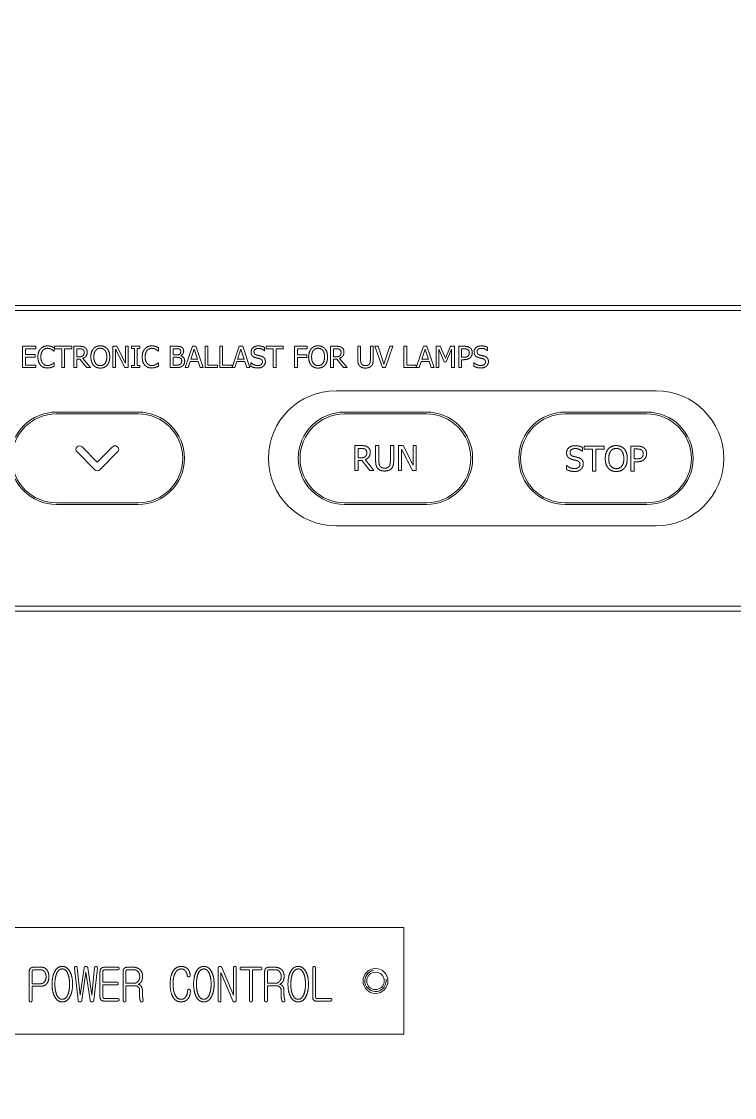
# Model space of a CAD drawing. Header units: inches. Extents: x 0 to 18221, y 0 to 6752.
# Drawn here: x 11315 to 11415.2, y 806 to 957.3 of the extents above; entities that cross this region are included whole.
import ezdxf

# ---------------------------------------------------------------- set-up
doc = ezdxf.new("R2010")
doc.units = ezdxf.units.IN
doc.header["$MEASUREMENT"] = 0
for name, color, linetype, lineweight in [('REMOTE_CONTROLBOX$0$가시적인 것(ISO)', 3, 'Continuous', 5), ('REMOTE_CONTROLBOX$0$가시적인 좁은 것(ISO)', 3, 'Continuous', 5), ('REMOTE_CONTROLBOX$0$기호(ISO)', 5, 'Continuous', 5)]:
    doc.layers.add(name, color=color, linetype=linetype, lineweight=lineweight)
doc.styles.add('REMOTE_CONTROLBOX$0$치수 텍스트_PSTEK_POSCO', font='isocp.shx')
doc.dimstyles.new('REMOTE_CONTROLBOX$0$치수_PSTEK_POSCO$7', dxfattribs={"dimscale": 2, "dimtxt": 6, "dimasz": 2.5, "dimexe": 2, "dimexo": 2.5, "dimgap": 1, "dimtad": 1, "dimrnd": 1e-08, "dimdsep": 46, "dimtxsty": 'REMOTE_CONTROLBOX$0$치수 텍스트_PSTEK_POSCO', "dimcen": 0.09, "dimdle": 10, "dimclrd": 7, "dimclre": 7, "dimclrt": 2, "dimadec": 1, "dimazin": 2, "dimtfac": 1, "dimtmove": 0, "dimatfit": 3, "dimfxl": 1, "dimtolj": 1, "dimlwd": -1, "dimlwe": -1, "dimarcsym": 0})

msp = doc.modelspace()

# ---------------------------------------------------------------- linework, layer by layer
at = {"layer": 'REMOTE_CONTROLBOX$0$가시적인 것(ISO)'}
for p, q in [((11074.2684, 917.3611), (11458.2684, 917.3611)), ((11456.9684, 916.6611), (11075.9684, 916.6611)), ((11315.1711, 911.6151), (11317.0479, 911.6151)), ((11315.1711, 908.6151), (11315.1711, 911.6151)), ((11315.5698, 911.2601), (11315.5698, 910.4384)), ((11317.0479, 911.2601), (11315.5698, 911.2601)), ((11317.0479, 911.6151), (11317.0479, 911.2601)), ((11319.5909, 911.4157), (11319.5909, 910.9344)), ((11319.6565, 911.6151), (11322.0682, 911.6151)), ((11319.6565, 911.2601), (11319.6565, 911.6151)), ((11320.663, 911.2601), (11319.6565, 911.2601)), ((11320.663, 908.6151), (11320.663, 911.2601)), ((11321.0617, 911.2601), (11321.0617, 908.6151)), ((11322.0682, 911.2601), (11321.0617, 911.2601)), ((11322.0682, 911.6151), (11322.0682, 911.2601)), ((11322.3721, 911.6151), (11323.1452, 911.6151)), ((11322.3721, 908.6151), (11322.3721, 911.6151)), ((11323.1671, 911.2699), (11322.7708, 911.2699)), ((11322.7708, 911.2699), (11322.7708, 910.1418)), ((11327.8518, 911.6151), (11328.4183, 911.6151)), ((11327.8518, 908.6151), (11327.8518, 911.6151)), ((11328.2238, 911.2018), (11328.2238, 908.6151)), ((11329.5512, 908.6151), (11328.2238, 911.2018)), ((11328.4183, 911.6151), (11329.6265, 909.2399)), ((11329.6265, 911.6151), (11329.9985, 911.6151)), ((11329.6265, 909.2399), (11329.6265, 911.6151)), ((11329.9985, 911.6151), (11329.9985, 908.6151)), ((11330.4896, 911.6151), (11331.6517, 911.6151)), ((11330.4896, 911.3088), (11330.4896, 911.6151)), ((11330.8713, 911.3088), (11330.4896, 911.3088)), ((11330.8713, 908.9214), (11330.8713, 911.3088)), ((11331.27, 911.3088), (11331.27, 908.9214)), ((11331.6517, 911.3088), (11331.27, 911.3088)), ((11331.6517, 911.6151), (11331.6517, 911.3088)), ((11334.2505, 911.4157), (11334.2505, 910.9344)), ((11335.911, 911.6151), (11336.706, 911.6151)), ((11335.911, 908.6151), (11335.911, 911.6151)), ((11336.6914, 911.2747), (11336.3097, 911.2747)), ((11336.3097, 911.2747), (11336.3097, 910.3971)), ((11338.0188, 908.6151), (11339.0301, 911.6151)), ((11339.2659, 911.2067), (11338.804, 909.7942)), ((11339.0301, 911.6151), (11339.5212, 911.6151)), ((11339.7303, 909.7942), (11339.2659, 911.2067)), ((11339.5212, 911.6151), (11340.5325, 908.6151)), ((11340.817, 911.6151), (11341.2157, 911.6151)), ((11340.817, 908.6151), (11340.817, 911.6151)), ((11341.2157, 911.6151), (11341.2157, 908.97)), ((11342.8688, 911.6151), (11343.2676, 911.6151)), ((11342.8688, 908.6151), (11342.8688, 911.6151)), ((11343.2676, 911.6151), (11343.2676, 908.97)), ((11344.6071, 908.6439), (11345.6087, 911.6151)), ((11345.8445, 911.2067), (11345.3826, 909.7942)), ((11345.6087, 911.6151), (11346.0998, 911.6151)), ((11346.3089, 909.7942), (11345.8445, 911.2067)), ((11346.0998, 911.6151), (11347.1112, 908.6151)), ((11349.1703, 910.9976), (11349.1411, 910.9976)), ((11349.1703, 911.4741), (11349.1703, 910.9976)), ((11349.3867, 911.6151), (11351.7983, 911.6151)), ((11349.3867, 911.2601), (11349.3867, 911.6151)), ((11350.3932, 911.2601), (11349.3867, 911.2601)), ((11350.3932, 908.6151), (11350.3932, 911.2601)), ((11350.7919, 911.2601), (11350.7919, 908.6151)), ((11351.7983, 911.2601), (11350.7919, 911.2601)), ((11351.7983, 911.6151), (11351.7983, 911.2601)), ((11353.3907, 911.6151), (11355.1849, 911.6151)), ((11353.3907, 908.6151), (11353.3907, 911.6151)), ((11353.7894, 911.2601), (11353.7894, 910.4141)), ((11355.1849, 911.2601), (11353.7894, 911.2601)), ((11355.1849, 911.6151), (11355.1849, 911.2601)), ((11358.462, 911.6151), (11359.2351, 911.6151)), ((11358.462, 908.6151), (11358.462, 911.6151)), ((11359.257, 911.2699), (11358.8607, 911.2699)), ((11358.8607, 911.2699), (11358.8607, 910.1418)), ((11362.274, 911.6151), (11362.6727, 911.6151)), ((11362.274, 909.7431), (11362.274, 911.6151)), ((11362.6727, 911.6151), (11362.6727, 909.7431)), ((11364.0463, 911.6151), (11364.445, 911.6151)), ((11364.0463, 909.7334), (11364.0463, 911.6151)), ((11364.445, 911.6151), (11364.445, 909.7431)), ((11364.6954, 911.6151), (11365.1233, 911.6151)), ((11365.7287, 908.6151), (11364.6954, 911.6151)), ((11365.1233, 911.6151), (11365.9547, 909.1232)), ((11365.9547, 909.1232), (11366.7862, 911.6151)), ((11367.1922, 911.6151), (11366.159, 908.6151)), ((11366.7862, 911.6151), (11367.1922, 911.6151)), ((11368.7676, 911.6151), (11369.1663, 911.6151)), ((11368.7676, 908.6151), (11368.7676, 911.6151)), ((11369.1663, 911.6151), (11369.1663, 908.97)), ((11370.5058, 908.6439), (11371.5074, 911.6151)), ((11371.7432, 911.2067), (11371.2813, 909.7942)), ((11371.5074, 911.6151), (11371.9985, 911.6151)), ((11372.2076, 909.7942), (11371.7432, 911.2067)), ((11371.9985, 911.6151), (11373.0099, 908.6151)), ((11373.2943, 911.6151), (11373.8389, 911.6151)), ((11373.2943, 908.6151), (11373.2943, 911.6151)), ((11373.6663, 911.1994), (11373.6663, 908.6151)), ((11374.4418, 909.4417), (11373.6663, 911.1994)), ((11373.8389, 911.6151), (11374.5877, 909.9449)), ((11374.5877, 909.9449), (11375.3121, 911.6151)), ((11375.4677, 911.1994), (11374.6849, 909.4417)), ((11375.3121, 911.6151), (11375.8664, 911.6151)), ((11375.4677, 908.6151), (11375.4677, 911.1994)), ((11375.8664, 911.6151), (11375.8664, 908.6151)), ((11376.4742, 911.6151), (11377.2278, 911.6151)), ((11376.4742, 908.6151), (11376.4742, 911.6151)), ((11377.2035, 911.2699), (11376.8729, 911.2699)), ((11376.8729, 911.2699), (11376.8729, 910.0738)), ((11380.5244, 910.9976), (11380.4953, 910.9976)), ((11380.5244, 911.4741), (11380.5244, 910.9976)), ((11315.5698, 910.4384), (11316.9483, 910.4384)), ((11315.5698, 910.0835), (11315.5698, 908.97)), ((11316.9483, 910.0835), (11315.5698, 910.0835)), ((11316.9483, 910.4384), (11316.9483, 910.0835)), ((11319.5909, 910.9344), (11319.5593, 910.9344)), ((11322.7708, 910.1418), (11323.1209, 910.1418)), ((11322.7708, 909.8088), (11322.7708, 908.6151)), ((11323.2278, 909.8088), (11322.7708, 909.8088)), ((11324.176, 908.6151), (11323.2278, 909.8088)), ((11323.6265, 909.9206), (11324.6938, 908.6151)), ((11334.2505, 910.9344), (11334.2189, 910.9344)), ((11336.3097, 910.3971), (11336.7619, 910.3971)), ((11336.7619, 910.064), (11336.3097, 910.064)), ((11336.3097, 910.064), (11336.3097, 908.9554)), ((11337.3842, 910.2974), (11337.3842, 910.2828)), ((11338.804, 909.7942), (11339.7303, 909.7942)), ((11345.3826, 909.7942), (11346.3089, 909.7942)), ((11353.7894, 910.4141), (11355.1265, 910.4141)), ((11353.7894, 910.0592), (11353.7894, 908.6151)), ((11355.1265, 910.0592), (11353.7894, 910.0592)), ((11355.1265, 910.4141), (11355.1265, 910.0592)), ((11358.8607, 910.1418), (11359.2108, 910.1418)), ((11358.8607, 909.8088), (11358.8607, 908.6151)), ((11359.3178, 909.8088), (11358.8607, 909.8088)), ((11360.2659, 908.6151), (11359.3178, 909.8088)), ((11359.7165, 909.9206), (11360.7838, 908.6151)), ((11371.2813, 909.7942), (11372.2076, 909.7942)), ((11376.8729, 910.0738), (11377.1452, 910.0738)), ((11376.8729, 909.7334), (11376.8729, 908.6151)), ((11377.2108, 909.7334), (11376.8729, 909.7334)), ((11317.0479, 908.6151), (11315.1711, 908.6151)), ((11315.5698, 908.97), (11317.0479, 908.97)), ((11317.0479, 908.97), (11317.0479, 908.6151)), ((11319.5617, 909.2958), (11319.5909, 909.2958)), ((11319.5909, 909.2958), (11319.5909, 908.8193)), ((11321.0617, 908.6151), (11320.663, 908.6151)), ((11322.7708, 908.6151), (11322.3721, 908.6151)), ((11324.6938, 908.6151), (11324.176, 908.6151)), ((11328.2238, 908.6151), (11327.8518, 908.6151)), ((11329.9985, 908.6151), (11329.5512, 908.6151)), ((11330.4896, 908.9214), (11330.8713, 908.9214)), ((11330.4896, 908.6151), (11330.4896, 908.9214)), ((11331.6517, 908.6151), (11330.4896, 908.6151)), ((11331.27, 908.9214), (11331.6517, 908.9214)), ((11331.6517, 908.9214), (11331.6517, 908.6151)), ((11334.2214, 909.2958), (11334.2505, 909.2958)), ((11334.2505, 909.2958), (11334.2505, 908.8193)), ((11336.7716, 908.6151), (11335.911, 908.6151)), ((11336.3097, 908.9554), (11336.633, 908.9554)), ((11338.4223, 908.6151), (11338.0188, 908.6151)), ((11338.6946, 909.4538), (11338.4223, 908.6151)), ((11339.8397, 909.4538), (11338.6946, 909.4538)), ((11340.112, 908.6151), (11339.8397, 909.4538)), ((11340.5325, 908.6151), (11340.112, 908.6151)), ((11342.5552, 908.6151), (11340.817, 908.6151)), ((11341.2157, 908.97), (11342.5552, 908.97)), ((11342.5552, 908.97), (11342.5552, 908.6151)), ((11345.0009, 908.6151), (11342.8688, 908.6151)), ((11343.2676, 908.97), (11344.6071, 908.97)), ((11344.6071, 908.97), (11344.6071, 908.6439)), ((11345.2732, 909.4538), (11345.0009, 908.6151)), ((11346.4183, 909.4538), (11345.2732, 909.4538)), ((11346.6906, 908.6151), (11346.4183, 909.4538)), ((11347.1112, 908.6151), (11346.6906, 908.6151)), ((11347.2473, 909.2958), (11347.2765, 909.2958)), ((11347.2473, 908.795), (11347.2473, 909.2958)), ((11350.7919, 908.6151), (11350.3932, 908.6151)), ((11353.7894, 908.6151), (11353.3907, 908.6151)), ((11358.8607, 908.6151), (11358.462, 908.6151)), ((11360.7838, 908.6151), (11360.2659, 908.6151)), ((11366.159, 908.6151), (11365.7287, 908.6151)), ((11370.8996, 908.6151), (11368.7676, 908.6151)), ((11369.1663, 908.97), (11370.5058, 908.97)), ((11370.5058, 908.97), (11370.5058, 908.6439)), ((11371.1719, 909.4538), (11370.8996, 908.6151)), ((11372.317, 909.4538), (11371.1719, 909.4538)), ((11372.5893, 908.6151), (11372.317, 909.4538)), ((11373.0099, 908.6151), (11372.5893, 908.6151)), ((11373.6663, 908.6151), (11373.2943, 908.6151)), ((11374.6849, 909.4417), (11374.4418, 909.4417)), ((11375.8664, 908.6151), (11375.4677, 908.6151)), ((11376.8729, 908.6151), (11376.4742, 908.6151)), ((11378.6014, 909.2958), (11378.6306, 909.2958)), ((11378.6014, 908.795), (11378.6014, 909.2958)), ((11359.2184, 905.3611), (11404.2184, 905.3611)), ((11319.9184, 902.3611), (11331.4184, 902.3611)), ((11331.4184, 902.1111), (11319.9184, 902.1111)), ((11371.9184, 902.3611), (11360.4184, 902.3611)), ((11371.9184, 902.1111), (11360.4184, 902.1111)), ((11402.9184, 902.3611), (11391.4184, 902.3611)), ((11402.9184, 902.1111), (11391.4184, 902.1111)), ((11323.5219, 897.4646), (11325.6684, 895.3182)), ((11325.6684, 895.3182), (11327.8148, 897.4646)), ((11361.8444, 897.6479), (11362.7464, 897.6479)), ((11361.8444, 894.1479), (11361.8444, 897.6479)), ((11364.7885, 897.6479), (11365.2536, 897.6479)), ((11364.7885, 895.464), (11364.7885, 897.6479)), ((11365.2536, 897.6479), (11365.2536, 895.464)), ((11366.8562, 897.6479), (11367.3213, 897.6479)), ((11366.8562, 895.4526), (11366.8562, 897.6479)), ((11367.3213, 897.6479), (11367.3213, 895.464)), ((11367.9878, 897.6479), (11368.6487, 897.6479)), ((11367.9878, 894.1479), (11367.9878, 897.6479)), ((11368.6487, 897.6479), (11370.0583, 894.8769)), ((11370.0583, 897.6479), (11370.4923, 897.6479)), ((11370.0583, 894.8769), (11370.0583, 897.6479)), ((11370.4923, 897.6479), (11370.4923, 894.1479)), ((11393.8434, 897.4097), (11393.8434, 896.8538)), ((11394.0958, 897.5742), (11396.9094, 897.5742)), ((11394.0958, 897.1601), (11394.0958, 897.5742)), ((11396.9094, 897.5742), (11396.9094, 897.1601)), ((11400.6704, 897.5742), (11401.5496, 897.5742)), ((11400.6704, 894.0742), (11400.6704, 897.5742)), ((11325.3148, 894.2575), (11322.8148, 896.7575)), ((11328.5219, 896.7575), (11326.0219, 894.2575)), ((11362.7719, 897.2452), (11362.3096, 897.2452)), ((11362.3096, 897.2452), (11362.3096, 895.9291)), ((11362.3096, 895.9291), (11362.718, 895.9291)), ((11368.4218, 897.1658), (11368.4218, 894.1479)), ((11369.9704, 894.1479), (11368.4218, 897.1658)), ((11393.8434, 896.8538), (11393.8094, 896.8538)), ((11395.2701, 897.1601), (11394.0958, 897.1601)), ((11395.2701, 894.0742), (11395.2701, 897.1601)), ((11395.7352, 897.1601), (11395.7352, 894.0742)), ((11396.9094, 897.1601), (11395.7352, 897.1601)), ((11401.5213, 897.1714), (11401.1355, 897.1714)), ((11401.1355, 897.1714), (11401.1355, 895.776)), ((11362.3096, 895.5406), (11362.3096, 894.1479)), ((11362.8428, 895.5406), (11362.3096, 895.5406)), ((11363.9489, 894.1479), (11362.8428, 895.5406)), ((11363.3079, 895.671), (11364.5531, 894.1479)), ((11391.5999, 894.8684), (11391.6339, 894.8684)), ((11391.5999, 894.2841), (11391.5999, 894.8684)), ((11401.1355, 895.776), (11401.4532, 895.776)), ((11401.1355, 895.3789), (11401.1355, 894.0742)), ((11401.5298, 895.3789), (11401.1355, 895.3789)), ((11362.3096, 894.1479), (11361.8444, 894.1479)), ((11364.5531, 894.1479), (11363.9489, 894.1479)), ((11368.4218, 894.1479), (11367.9878, 894.1479)), ((11370.4923, 894.1479), (11369.9704, 894.1479)), ((11395.7352, 894.0742), (11395.2701, 894.0742)), ((11401.1355, 894.0742), (11400.6704, 894.0742)), ((11319.9184, 889.6111), (11331.4184, 889.6111)), ((11331.4184, 889.3611), (11319.9184, 889.3611)), ((11360.4184, 889.6111), (11371.9184, 889.6111)), ((11360.4184, 889.3611), (11371.9184, 889.3611)), ((11391.4184, 889.6111), (11402.9184, 889.6111)), ((11391.4184, 889.3611), (11402.9184, 889.3611)), ((11404.2184, 886.3611), (11359.2184, 886.3611)), ((11456.9684, 875.0611), (11075.9684, 875.0611)), ((11458.2684, 874.3611), (11074.2684, 874.3611)), ((11368.7684, 829.8611), (11303.7684, 829.8611)), ((11368.7684, 814.8611), (11368.7684, 829.8611)), ((11316.0922, 819.6368), (11316.0922, 823.6523)), ((11316.4937, 823.6394), (11316.4937, 821.9684)), ((11316.7658, 824.2871), (11317.7956, 824.2871)), ((11317.679, 823.9308), (11316.8176, 823.9308)), ((11322.964, 819.6303), (11322.4523, 824.1446)), ((11322.8344, 824.2223), (11323.236, 820.3751)), ((11323.236, 820.3751), (11323.8059, 824.1834)), ((11324.065, 823.5682), (11323.4821, 819.6303)), ((11324.6414, 819.6433), (11324.065, 823.5682)), ((11324.3241, 824.1834), (11324.8875, 820.3751)), ((11324.8875, 820.3751), (11325.2826, 824.1964)), ((11325.6712, 824.1705), (11325.1595, 819.6433)), ((11326.0404, 820.1485), (11326.0404, 823.5552)), ((11326.4419, 823.6588), (11326.4419, 822.1692)), ((11328.5339, 823.9308), (11326.7204, 823.9308)), ((11326.7658, 824.2871), (11328.5339, 824.2871)), ((11329.2852, 819.6303), (11329.2852, 823.62)), ((11329.6868, 823.6588), (11329.6868, 822.0332)), ((11330.8461, 823.9308), (11329.9976, 823.9308)), ((11330.0171, 824.2871), (11330.6777, 824.2871)), ((11342.6531, 819.6368), (11342.6531, 824.1057)), ((11343.0481, 823.5358), (11343.0481, 819.6368)), ((11344.7256, 819.5461), (11343.0481, 823.5358)), ((11343.1647, 824.2612), (11344.8098, 820.3363)), ((11344.8098, 820.3363), (11344.8098, 824.2223)), ((11345.2049, 824.2223), (11345.2049, 819.6886)), ((11345.8914, 824.2871), (11348.5987, 824.2871)), ((11347.0637, 823.9308), (11345.8914, 823.9308)), ((11347.0637, 819.6109), (11347.0637, 823.9308)), ((11347.4652, 823.9308), (11347.4652, 819.6109)), ((11348.5987, 823.9308), (11347.4652, 823.9308)), ((11349.1816, 819.6303), (11349.1816, 823.62)), ((11349.5831, 823.6588), (11349.5831, 822.0332)), ((11350.7425, 823.9308), (11349.894, 823.9308)), ((11349.9134, 824.2871), (11350.5741, 824.2871)), ((11355.9432, 820.0902), (11355.9432, 824.164)), ((11356.3448, 824.164), (11356.3448, 820.0966)), ((11316.4937, 821.9684), (11317.679, 821.9684)), ((11326.4419, 822.1692), (11328.4238, 822.1692)), ((11326.4419, 821.813), (11326.4419, 820.1549)), ((11328.4238, 821.813), (11326.4419, 821.813)), ((11329.6868, 822.0332), (11330.8461, 822.0332)), ((11349.5831, 822.0332), (11350.7425, 822.0332)), ((11316.4937, 821.6122), (11316.4937, 819.6368)), ((11317.7956, 821.6122), (11316.4937, 821.6122)), ((11329.6868, 821.677), (11329.6868, 819.6303)), ((11331.0015, 821.677), (11329.6868, 821.677)), ((11331.5974, 820.8285), (11331.6038, 821.1005)), ((11349.5831, 821.677), (11349.5831, 819.6303)), ((11350.8979, 821.677), (11349.5831, 821.677)), ((11351.4937, 820.8285), (11351.5002, 821.1005)), ((11328.5339, 819.5267), (11326.6816, 819.5267)), ((11326.701, 819.8829), (11328.5339, 819.8829)), ((11358.4238, 819.5267), (11356.4095, 819.5267)), ((11356.552, 819.8829), (11358.4173, 819.8829)), ((11303.7684, 814.8611), (11368.7684, 814.8611))]:
    msp.add_line(p, q, dxfattribs=at)
for radius in [1.75, 1.2295]:
    msp.add_circle((11364.7684, 822.3611), radius, dxfattribs=at)
for centre, radius, start, end in [((11359.2184, 895.8611), 9.5, 90, 270), ((11404.2184, 895.8611), 9.5, 270, 90), ((11319.9184, 895.8611), 6.5, 90, 270), ((11319.9184, 895.8611), 6.25, 90, 270), ((11331.4184, 895.8611), 6.5, 270, 90), ((11331.4184, 895.8611), 6.25, 270, 90), ((11360.4184, 895.8611), 6.5, 90, 270), ((11360.4184, 895.8611), 6.25, 90, 270), ((11371.9184, 895.8611), 6.5, 270, 90), ((11371.9184, 895.8611), 6.25, 270, 90), ((11391.4184, 895.8611), 6.5, 90, 270), ((11391.4184, 895.8611), 6.25, 90, 270), ((11402.9184, 895.8611), 6.5, 270, 90), ((11402.9184, 895.8611), 6.25, 270, 90), ((11323.1684, 897.1111), 0.5, 45, 225), ((11328.1684, 897.1111), 0.5, 314.999999, 135), ((11325.6684, 894.6111), 0.5, 225, 315)]:
    msp.add_arc(centre, radius, start, end, dxfattribs=at)
for points in [[(11317.3154, 910.1126), (11317.3154, 910.4895), (11317.5074, 911.0486), (11317.6898, 911.2553)], [(11317.6898, 911.2553), (11317.8697, 911.4571), (11318.3607, 911.6686), (11318.6646, 911.6686)], [(11317.9985, 911.0195), (11317.8721, 910.8663), (11317.7311, 910.402), (11317.7311, 910.1126)], [(11318.6622, 911.3282), (11318.4701, 911.3282), (11318.1274, 911.1702), (11317.9985, 911.0195)], [(11319.2214, 911.1848), (11319.1071, 911.248), (11318.8372, 911.3282), (11318.6622, 911.3282)], [(11318.6646, 911.6686), (11318.8154, 911.6686), (11319.0804, 911.6248), (11319.1922, 911.5908)], [(11319.1922, 911.5908), (11319.2894, 911.5592), (11319.4912, 911.4692), (11319.5909, 911.4157)], [(11319.5593, 910.9344), (11319.5058, 910.983), (11319.3405, 911.1191), (11319.2214, 911.1848)], [(11323.1452, 911.6151), (11323.4029, 911.6151), (11323.7505, 911.5592), (11323.9086, 911.4571)], [(11323.6436, 911.1678), (11323.5585, 911.2237), (11323.3324, 911.2699), (11323.1671, 911.2699)], [(11323.8332, 910.7691), (11323.8332, 910.9003), (11323.7408, 911.1021), (11323.6436, 911.1678)], [(11323.9086, 911.4571), (11324.0666, 911.355), (11324.2489, 911.0365), (11324.2489, 910.8007)], [(11324.7619, 910.1151), (11324.7619, 910.4919), (11324.9491, 911.0656), (11325.1217, 911.2723)], [(11325.1217, 911.2723), (11325.2967, 911.4716), (11325.7854, 911.6783), (11326.0868, 911.6783)], [(11325.4231, 911.0219), (11325.304, 910.8687), (11325.1776, 910.4068), (11325.1776, 910.1151)], [(11326.0893, 911.3331), (11325.8729, 911.3331), (11325.5471, 911.1823), (11325.4231, 911.0219)], [(11326.0868, 911.6783), (11326.3932, 911.6783), (11326.8842, 911.4644), (11327.0544, 911.2723)], [(11326.753, 911.0219), (11326.6338, 911.1775), (11326.2983, 911.3331), (11326.0893, 911.3331)], [(11326.9985, 910.1151), (11326.9985, 910.4117), (11326.8697, 910.8712), (11326.753, 911.0219)], [(11327.0544, 911.2723), (11327.2246, 911.0729), (11327.4142, 910.4895), (11327.4142, 910.1151)], [(11331.975, 910.1126), (11331.975, 910.4895), (11332.1671, 911.0486), (11332.3494, 911.2553)], [(11332.3494, 911.2553), (11332.5293, 911.4571), (11333.0204, 911.6686), (11333.3243, 911.6686)], [(11332.6582, 911.0195), (11332.5317, 910.8663), (11332.3907, 910.402), (11332.3907, 910.1126)], [(11333.3218, 911.3282), (11333.1298, 911.3282), (11332.787, 911.1702), (11332.6582, 911.0195)], [(11333.881, 911.1848), (11333.7667, 911.248), (11333.4969, 911.3282), (11333.3218, 911.3282)], [(11333.3243, 911.6686), (11333.475, 911.6686), (11333.74, 911.6248), (11333.8518, 911.5908)], [(11333.8518, 911.5908), (11333.9491, 911.5592), (11334.1509, 911.4692), (11334.2505, 911.4157)], [(11334.2189, 910.9344), (11334.1654, 910.983), (11334.0001, 911.1191), (11333.881, 911.1848)], [(11337.2359, 911.1969), (11337.1387, 911.2504), (11336.9029, 911.2747), (11336.6914, 911.2747)], [(11336.706, 911.6151), (11337.0269, 911.6151), (11337.3478, 911.5738), (11337.4936, 911.4935)], [(11337.3891, 910.8833), (11337.3891, 910.9903), (11337.3162, 911.1507), (11337.2359, 911.1969)], [(11337.4936, 911.4935), (11337.6565, 911.4084), (11337.8048, 911.1289), (11337.8048, 910.9392)], [(11347.2692, 910.8104), (11347.2692, 911.175), (11347.8381, 911.6686), (11348.2781, 911.6686)], [(11348.3048, 911.3233), (11348.0277, 911.3233), (11347.6849, 911.0632), (11347.6849, 910.8517)], [(11348.2781, 911.6686), (11348.5309, 911.6686), (11348.9782, 911.5689), (11349.1703, 911.4741)], [(11349.1411, 910.9976), (11348.9977, 911.1289), (11348.5504, 911.3233), (11348.3048, 911.3233)], [(11355.3721, 910.1151), (11355.3721, 910.4919), (11355.5593, 911.0656), (11355.7319, 911.2723)], [(11355.7319, 911.2723), (11355.9069, 911.4716), (11356.3956, 911.6783), (11356.6971, 911.6783)], [(11356.0334, 911.0219), (11355.9142, 910.8687), (11355.7878, 910.4068), (11355.7878, 910.1151)], [(11356.6995, 911.3331), (11356.4831, 911.3331), (11356.1573, 911.1823), (11356.0334, 911.0219)], [(11356.6971, 911.6783), (11357.0034, 911.6783), (11357.4945, 911.4644), (11357.6646, 911.2723)], [(11357.3632, 911.0219), (11357.2441, 911.1775), (11356.9086, 911.3331), (11356.6995, 911.3331)], [(11357.6087, 910.1151), (11357.6087, 910.4117), (11357.4799, 910.8712), (11357.3632, 911.0219)], [(11357.6646, 911.2723), (11357.8348, 911.0729), (11358.0244, 910.4895), (11358.0244, 910.1151)], [(11359.2351, 911.6151), (11359.4928, 911.6151), (11359.8405, 911.5592), (11359.9985, 911.4571)], [(11359.7335, 911.1678), (11359.6484, 911.2237), (11359.4223, 911.2699), (11359.257, 911.2699)], [(11359.9231, 910.7691), (11359.9231, 910.9003), (11359.8308, 911.1021), (11359.7335, 911.1678)], [(11359.9985, 911.4571), (11360.1565, 911.355), (11360.3389, 911.0365), (11360.3389, 910.8007)], [(11377.7384, 911.1556), (11377.6436, 911.2188), (11377.3907, 911.2699), (11377.2035, 911.2699)], [(11377.2278, 911.6151), (11377.4953, 911.6151), (11377.8697, 911.5276), (11378.0131, 911.4279)], [(11377.9547, 910.6985), (11377.9547, 910.8541), (11377.8478, 911.0827), (11377.7384, 911.1556)], [(11378.0131, 911.4279), (11378.1808, 911.3136), (11378.3705, 910.9611), (11378.3705, 910.7107)], [(11378.6233, 910.8104), (11378.6233, 911.175), (11379.1922, 911.6686), (11379.6322, 911.6686)], [(11379.659, 911.3233), (11379.3818, 911.3233), (11379.039, 911.0632), (11379.039, 910.8517)], [(11379.6322, 911.6686), (11379.8851, 911.6686), (11380.3324, 911.5689), (11380.5244, 911.4741)], [(11380.4953, 910.9976), (11380.3518, 911.1289), (11379.9045, 911.3233), (11379.659, 911.3233)], [(11317.6922, 908.9554), (11317.5123, 909.1499), (11317.3154, 909.7334), (11317.3154, 910.1126)], [(11317.7311, 910.1126), (11317.7311, 909.8039), (11317.8794, 909.359), (11318.0082, 909.2058)], [(11323.1209, 910.1418), (11323.2935, 910.1418), (11323.5682, 910.2026), (11323.663, 910.2974)], [(11324.2489, 910.8007), (11324.2489, 910.4725), (11323.9134, 910.0276), (11323.6265, 909.9206)], [(11323.663, 910.2974), (11323.7505, 910.3801), (11323.8332, 910.6135), (11323.8332, 910.7691)], [(11325.1193, 908.9603), (11324.9466, 909.1597), (11324.7619, 909.7456), (11324.7619, 910.1151)], [(11325.1776, 910.1151), (11325.1776, 909.5243), (11325.6735, 908.8971), (11326.0893, 908.8971)], [(11326.0893, 908.8971), (11326.505, 908.8971), (11326.9985, 909.5243), (11326.9985, 910.1151)], [(11327.4142, 910.1151), (11327.4142, 909.7504), (11327.2295, 909.1597), (11327.0544, 908.9603)], [(11332.3518, 908.9554), (11332.1719, 909.1499), (11331.975, 909.7334), (11331.975, 910.1126)], [(11332.3907, 910.1126), (11332.3907, 909.8039), (11332.539, 909.359), (11332.6679, 909.2058)], [(11336.7619, 910.3971), (11336.9491, 910.3971), (11337.1265, 910.436), (11337.2214, 910.4968)], [(11337.287, 909.9862), (11337.1922, 910.0349), (11336.9685, 910.064), (11336.7619, 910.064)], [(11337.2214, 910.4968), (11337.3137, 910.5551), (11337.3891, 910.7423), (11337.3891, 910.8833)], [(11337.5301, 909.5195), (11337.5301, 909.6896), (11337.4329, 909.9084), (11337.287, 909.9862)], [(11337.3137, 909.0819), (11337.4256, 909.1621), (11337.5301, 909.3614), (11337.5301, 909.5195)], [(11337.8048, 910.9392), (11337.8048, 910.7277), (11337.5812, 910.3922), (11337.3842, 910.2974)], [(11337.3842, 910.2828), (11337.6517, 910.2099), (11337.9458, 909.8233), (11337.9458, 909.5365)], [(11337.9458, 909.5365), (11337.9458, 909.3128), (11337.7757, 908.97), (11337.6347, 908.8582)], [(11347.4637, 910.2682), (11347.3713, 910.3679), (11347.2692, 910.6353), (11347.2692, 910.8104)], [(11347.9596, 910.0032), (11347.804, 910.0446), (11347.5585, 910.1686), (11347.4637, 910.2682)], [(11347.6849, 910.8517), (11347.6849, 910.6621), (11347.8867, 910.436), (11348.0763, 910.3849)], [(11348.5017, 909.8671), (11348.3632, 909.906), (11348.1322, 909.9595), (11347.9596, 910.0032)], [(11348.0763, 910.3849), (11348.2027, 910.3509), (11348.5698, 910.2634), (11348.6914, 910.2269)], [(11348.8713, 909.4076), (11348.8713, 909.5875), (11348.6938, 909.8112), (11348.5017, 909.8671)], [(11348.6914, 910.2269), (11349.0001, 910.1321), (11349.287, 909.7504), (11349.287, 909.4708)], [(11349.287, 909.4708), (11349.287, 909.2934), (11349.1436, 908.953), (11349.0147, 908.8339)], [(11355.7295, 908.9603), (11355.5569, 909.1597), (11355.3721, 909.7456), (11355.3721, 910.1151)], [(11355.7878, 910.1151), (11355.7878, 909.5243), (11356.2838, 908.8971), (11356.6995, 908.8971)], [(11356.6995, 908.8971), (11357.1152, 908.8971), (11357.6087, 909.5243), (11357.6087, 910.1151)], [(11358.0244, 910.1151), (11358.0244, 909.7504), (11357.8397, 909.1597), (11357.6646, 908.9603)], [(11359.2108, 910.1418), (11359.3834, 910.1418), (11359.6582, 910.2026), (11359.753, 910.2974)], [(11360.3389, 910.8007), (11360.3389, 910.4725), (11360.0034, 910.0276), (11359.7165, 909.9206)], [(11359.753, 910.2974), (11359.8405, 910.3801), (11359.9231, 910.6135), (11359.9231, 910.7691)], [(11362.5609, 908.829), (11362.4029, 908.9846), (11362.274, 909.4222), (11362.274, 909.7431)], [(11362.6727, 909.7431), (11362.6727, 909.534), (11362.7262, 909.252), (11362.8016, 909.1378)], [(11363.9175, 909.1378), (11363.9928, 909.252), (11364.0463, 909.5316), (11364.0463, 909.7334)], [(11364.445, 909.7431), (11364.445, 909.4295), (11364.3186, 908.9822), (11364.1582, 908.829)], [(11377.1452, 910.0738), (11377.3883, 910.0738), (11377.6873, 910.1515), (11377.7846, 910.2537)], [(11378.1079, 910.0446), (11377.9523, 909.8914), (11377.5317, 909.7334), (11377.2108, 909.7334)], [(11377.7846, 910.2537), (11377.8745, 910.3436), (11377.9547, 910.5551), (11377.9547, 910.6985)], [(11378.3705, 910.7107), (11378.3705, 910.5162), (11378.2319, 910.1661), (11378.1079, 910.0446)], [(11378.8178, 910.2682), (11378.7254, 910.3679), (11378.6233, 910.6353), (11378.6233, 910.8104)], [(11379.3137, 910.0032), (11379.1582, 910.0446), (11378.9126, 910.1686), (11378.8178, 910.2682)], [(11379.039, 910.8517), (11379.039, 910.6621), (11379.2408, 910.436), (11379.4304, 910.3849)], [(11379.8559, 909.8671), (11379.7173, 909.906), (11379.4864, 909.9595), (11379.3137, 910.0032)], [(11379.4304, 910.3849), (11379.5569, 910.3509), (11379.924, 910.2634), (11380.0455, 910.2269)], [(11380.2254, 909.4076), (11380.2254, 909.5875), (11380.0479, 909.8112), (11379.8559, 909.8671)], [(11380.0455, 910.2269), (11380.3543, 910.1321), (11380.6411, 909.7504), (11380.6411, 909.4708)], [(11380.6411, 909.4708), (11380.6411, 909.2934), (11380.4977, 908.953), (11380.3689, 908.8339)], [(11318.6573, 908.5616), (11318.3656, 908.5616), (11317.8721, 908.7585), (11317.6922, 908.9554)], [(11318.0082, 909.2058), (11318.1346, 909.0575), (11318.4726, 908.9068), (11318.6622, 908.9068)], [(11319.1922, 908.6491), (11319.0609, 908.6054), (11318.8372, 908.5616), (11318.6573, 908.5616)], [(11318.6622, 908.9068), (11318.8348, 908.9068), (11319.129, 908.9919), (11319.2432, 909.0551)], [(11319.5909, 908.8193), (11319.4912, 908.7731), (11319.3162, 908.688), (11319.1922, 908.6491)], [(11319.2432, 909.0551), (11319.3526, 909.1183), (11319.5155, 909.2496), (11319.5617, 909.2958)], [(11326.0868, 908.5519), (11325.7829, 908.5519), (11325.2967, 908.7585), (11325.1193, 908.9603)], [(11327.0544, 908.9603), (11326.8697, 908.7512), (11326.381, 908.5519), (11326.0868, 908.5519)], [(11333.317, 908.5616), (11333.0253, 908.5616), (11332.5317, 908.7585), (11332.3518, 908.9554)], [(11332.6679, 909.2058), (11332.7943, 909.0575), (11333.1322, 908.9068), (11333.3218, 908.9068)], [(11333.8518, 908.6491), (11333.7205, 908.6054), (11333.4969, 908.5616), (11333.317, 908.5616)], [(11333.3218, 908.9068), (11333.4945, 908.9068), (11333.7886, 908.9919), (11333.9029, 909.0551)], [(11334.2505, 908.8193), (11334.1509, 908.7731), (11333.9758, 908.688), (11333.8518, 908.6491)], [(11333.9029, 909.0551), (11334.0123, 909.1183), (11334.1752, 909.2496), (11334.2214, 909.2958)], [(11336.633, 908.9554), (11336.8956, 908.9554), (11337.197, 909.0041), (11337.3137, 909.0819)], [(11337.6347, 908.8582), (11337.4645, 908.7269), (11337.0779, 908.6151), (11336.7716, 908.6151)], [(11348.2319, 908.5616), (11347.9061, 908.5616), (11347.4491, 908.6977), (11347.2473, 908.795)], [(11347.2765, 909.2958), (11347.4734, 909.111), (11347.9718, 908.9068), (11348.2027, 908.9068)], [(11348.2027, 908.9068), (11348.5334, 908.9068), (11348.8713, 909.1815), (11348.8713, 909.4076)], [(11349.0147, 908.8339), (11348.8713, 908.7026), (11348.5066, 908.5616), (11348.2319, 908.5616)], [(11356.6971, 908.5519), (11356.3932, 908.5519), (11355.9069, 908.7585), (11355.7295, 908.9603)], [(11357.6646, 908.9603), (11357.4799, 908.7512), (11356.9912, 908.5519), (11356.6971, 908.5519)], [(11363.3583, 908.5519), (11363.0933, 908.5519), (11362.6995, 908.6904), (11362.5609, 908.829)], [(11362.8016, 909.1378), (11362.8818, 909.0162), (11363.159, 908.8922), (11363.3583, 908.8922)], [(11363.3583, 908.8922), (11363.5455, 908.8922), (11363.8372, 909.0162), (11363.9175, 909.1378)], [(11364.1582, 908.829), (11364.0147, 908.688), (11363.6355, 908.5519), (11363.3583, 908.5519)], [(11379.586, 908.5616), (11379.2603, 908.5616), (11378.8032, 908.6977), (11378.6014, 908.795)], [(11378.6306, 909.2958), (11378.8275, 909.111), (11379.3259, 908.9068), (11379.5569, 908.9068)], [(11379.5569, 908.9068), (11379.8875, 908.9068), (11380.2254, 909.1815), (11380.2254, 909.4076)], [(11380.3689, 908.8339), (11380.2254, 908.7026), (11379.8607, 908.5616), (11379.586, 908.5616)], [(11362.7464, 897.6479), (11363.047, 897.6479), (11363.4526, 897.5827), (11363.637, 897.4636)], [(11363.637, 897.4636), (11363.8213, 897.3445), (11364.034, 896.9729), (11364.034, 896.6978)], [(11391.6254, 896.6354), (11391.6254, 897.0608), (11392.2891, 897.6366), (11392.8025, 897.6366)], [(11392.8025, 897.6366), (11393.0974, 897.6366), (11393.6193, 897.5203), (11393.8434, 897.4097)], [(11397.4852, 897.1743), (11397.6894, 897.4069), (11398.2595, 897.6479), (11398.6112, 897.6479)], [(11398.6112, 897.6479), (11398.9686, 897.6479), (11399.5415, 897.3983), (11399.7401, 897.1743)], [(11401.5496, 897.5742), (11401.8616, 897.5742), (11402.2984, 897.4721), (11402.4658, 897.3558)], [(11362.718, 895.9291), (11362.9194, 895.9291), (11363.2399, 896), (11363.3505, 896.1107)], [(11363.3278, 897.1261), (11363.2285, 897.1913), (11362.9648, 897.2452), (11362.7719, 897.2452)], [(11364.034, 896.6978), (11364.034, 896.3149), (11363.6426, 895.7958), (11363.3079, 895.671)], [(11363.549, 896.6609), (11363.549, 896.8141), (11363.4413, 897.0495), (11363.3278, 897.1261)], [(11363.3505, 896.1107), (11363.4526, 896.2071), (11363.549, 896.4794), (11363.549, 896.6609)], [(11391.8523, 896.0029), (11391.7445, 896.1192), (11391.6254, 896.4312), (11391.6254, 896.6354)], [(11392.4309, 895.6937), (11392.2494, 895.7419), (11391.9629, 895.8866), (11391.8523, 896.0029)], [(11392.8337, 897.2338), (11392.5103, 897.2338), (11392.1104, 896.9304), (11392.1104, 896.6836)], [(11392.1104, 896.6836), (11392.1104, 896.4624), (11392.3458, 896.1986), (11392.5671, 896.139)], [(11392.5671, 896.139), (11392.7145, 896.0993), (11393.1428, 895.9972), (11393.2846, 895.9547)], [(11393.8094, 896.8538), (11393.642, 897.0069), (11393.1201, 897.2338), (11392.8337, 897.2338)], [(11393.2846, 895.9547), (11393.6449, 895.8441), (11393.9795, 895.3988), (11393.9795, 895.0726)], [(11397.0654, 895.8242), (11397.0654, 896.2638), (11397.2838, 896.9332), (11397.4852, 897.1743)], [(11397.8369, 896.8821), (11397.6979, 896.7035), (11397.5504, 896.1646), (11397.5504, 895.8242)], [(11398.6141, 897.2452), (11398.3616, 897.2452), (11397.9816, 897.0693), (11397.8369, 896.8821)], [(11399.3884, 896.8821), (11399.2494, 897.0637), (11398.858, 897.2452), (11398.6141, 897.2452)], [(11399.6748, 895.8242), (11399.6748, 896.1702), (11399.5245, 896.7063), (11399.3884, 896.8821)], [(11399.7401, 897.1743), (11399.9386, 896.9417), (11400.1598, 896.261), (11400.1598, 895.8242)], [(11401.4532, 895.776), (11401.7368, 895.776), (11402.0857, 895.8667), (11402.1992, 895.9859)], [(11402.1453, 897.0381), (11402.0346, 897.1119), (11401.7397, 897.1714), (11401.5213, 897.1714)], [(11402.3977, 896.5049), (11402.3977, 896.6864), (11402.2729, 896.953), (11402.1453, 897.0381)], [(11402.1992, 895.9859), (11402.3041, 896.0908), (11402.3977, 896.3376), (11402.3977, 896.5049)], [(11402.4658, 897.3558), (11402.6615, 897.2225), (11402.8827, 896.8112), (11402.8827, 896.5191)], [(11402.8827, 896.5191), (11402.8827, 896.2922), (11402.721, 895.8838), (11402.5764, 895.7419)], [(11365.1232, 894.3975), (11364.9388, 894.5791), (11364.7885, 895.0896), (11364.7885, 895.464)], [(11366.0535, 894.0742), (11365.7443, 894.0742), (11365.2848, 894.2359), (11365.1232, 894.3975)], [(11365.2536, 895.464), (11365.2536, 895.2201), (11365.316, 894.8911), (11365.404, 894.7577)], [(11365.404, 894.7577), (11365.4976, 894.6159), (11365.8209, 894.4713), (11366.0535, 894.4713)], [(11366.0535, 894.4713), (11366.2719, 894.4713), (11366.6122, 894.6159), (11366.7058, 894.7577)], [(11366.9866, 894.3975), (11366.8193, 894.233), (11366.3768, 894.0742), (11366.0535, 894.0742)], [(11366.7058, 894.7577), (11366.7938, 894.8911), (11366.8562, 895.2172), (11366.8562, 895.4526)], [(11367.3213, 895.464), (11367.3213, 895.0981), (11367.1738, 894.5762), (11366.9866, 894.3975)], [(11391.6339, 894.8684), (11391.8637, 894.6528), (11392.4451, 894.4146), (11392.7145, 894.4146)], [(11393.0634, 895.5349), (11392.9017, 895.5803), (11392.6323, 895.6427), (11392.4309, 895.6937)], [(11392.7145, 894.4146), (11393.1003, 894.4146), (11393.4945, 894.7351), (11393.4945, 894.9988)], [(11393.4945, 894.9988), (11393.4945, 895.2087), (11393.2875, 895.4697), (11393.0634, 895.5349)], [(11393.9795, 895.0726), (11393.9795, 894.8655), (11393.8122, 894.4684), (11393.6619, 894.3295)], [(11397.4824, 894.477), (11397.281, 894.7095), (11397.0654, 895.3931), (11397.0654, 895.8242)], [(11398.6112, 894.0005), (11398.2567, 894.0005), (11397.6894, 894.2415), (11397.4824, 894.477)], [(11397.5504, 895.8242), (11397.5504, 895.135), (11398.1291, 894.4032), (11398.6141, 894.4032)], [(11399.7401, 894.477), (11399.5245, 894.233), (11398.9544, 894.0005), (11398.6112, 894.0005)], [(11398.6141, 894.4032), (11399.0991, 894.4032), (11399.6748, 895.135), (11399.6748, 895.8242)], [(11400.1598, 895.8242), (11400.1598, 895.3988), (11399.9443, 894.7095), (11399.7401, 894.477)], [(11402.5764, 895.7419), (11402.3949, 895.5633), (11401.9042, 895.3789), (11401.5298, 895.3789)], [(11392.7486, 894.0118), (11392.3685, 894.0118), (11391.8353, 894.1706), (11391.5999, 894.2841)], [(11393.6619, 894.3295), (11393.4945, 894.1763), (11393.0691, 894.0118), (11392.7486, 894.0118)], [(11316.0922, 823.6523), (11316.0922, 823.9632), (11316.2412, 824.1187)], [(11316.2412, 824.1187), (11316.4095, 824.2871), (11316.7658, 824.2871)], [(11316.5585, 823.8466), (11316.4937, 823.7754), (11316.4937, 823.6394)], [(11316.8176, 823.9308), (11316.6362, 823.9308), (11316.5585, 823.8466)], [(11318.2684, 823.6264), (11318.0481, 823.9308), (11317.679, 823.9308)], [(11317.7956, 824.2871), (11318.3072, 824.2871), (11318.5987, 823.8726)], [(11318.4627, 822.9464), (11318.4627, 823.3544), (11318.2684, 823.6264)], [(11318.5987, 823.8726), (11318.8642, 823.4969), (11318.8642, 822.9399)], [(11319.3046, 821.9036), (11319.3046, 822.9593), (11319.6544, 823.6394)], [(11319.6544, 823.6394), (11320.043, 824.3972), (11320.7425, 824.3972)], [(11319.9523, 823.3933), (11319.7062, 822.8104), (11319.7062, 821.9036)], [(11320.7425, 824.0409), (11320.2308, 824.0409), (11319.9523, 823.3933)], [(11320.7425, 824.3972), (11321.4419, 824.3972), (11321.8305, 823.6394)], [(11321.5132, 823.3933), (11321.2412, 824.0409), (11320.7425, 824.0409)], [(11321.7658, 821.9036), (11321.7658, 822.8104), (11321.5132, 823.3933)], [(11321.8305, 823.6394), (11322.1868, 822.9593), (11322.1868, 821.9036)], [(11322.4523, 824.1446), (11322.4329, 824.2547), (11322.4847, 824.3194)], [(11322.4847, 824.3194), (11322.5365, 824.3842), (11322.6142, 824.3907)], [(11322.6142, 824.3907), (11322.6919, 824.3972), (11322.7502, 824.3583)], [(11322.7502, 824.3583), (11322.8215, 824.313), (11322.8344, 824.2223)], [(11323.8059, 824.1834), (11323.8642, 824.3972), (11324.065, 824.3972)], [(11324.065, 824.3972), (11324.2658, 824.3972), (11324.3241, 824.1834)], [(11325.2826, 824.1964), (11325.2956, 824.3), (11325.3668, 824.3583)], [(11325.3668, 824.3583), (11325.4251, 824.4036), (11325.5093, 824.3972)], [(11325.5093, 824.3972), (11325.587, 824.3907), (11325.6323, 824.3324)], [(11325.6323, 824.3324), (11325.6842, 824.2676), (11325.6712, 824.1705)], [(11326.0404, 823.5552), (11326.0404, 823.9438), (11326.2152, 824.1187)], [(11326.2152, 824.1187), (11326.3836, 824.2871), (11326.7658, 824.2871)], [(11326.5067, 823.8531), (11326.4419, 823.7819), (11326.4419, 823.6588)], [(11326.7204, 823.9308), (11326.5844, 823.9308), (11326.5067, 823.8531)], [(11328.5339, 824.2871), (11328.6246, 824.2871), (11328.6829, 824.2352)], [(11328.6829, 823.9891), (11328.6311, 823.9308), (11328.5339, 823.9308)], [(11328.6829, 824.2352), (11328.7347, 824.1834), (11328.7347, 824.1122)], [(11328.7347, 824.1122), (11328.7347, 824.0409), (11328.6829, 823.9891)], [(11329.2852, 823.62), (11329.2852, 823.9697), (11329.4471, 824.1251)], [(11329.4471, 824.1251), (11329.6155, 824.2871), (11330.0171, 824.2871)], [(11329.7515, 823.8661), (11329.6868, 823.8078), (11329.6868, 823.6588)], [(11329.9976, 823.9308), (11329.8228, 823.9308), (11329.7515, 823.8661)], [(11330.6777, 824.2871), (11331.2088, 824.2871), (11331.565, 824.028)], [(11331.4095, 823.6329), (11331.1829, 823.9308), (11330.8461, 823.9308)], [(11331.6298, 822.9788), (11331.6298, 823.3544), (11331.4095, 823.6329)], [(11331.565, 824.028), (11332.0248, 823.6912), (11332.0248, 823.0112)], [(11335.9044, 821.9555), (11335.9044, 823.0954), (11336.3448, 823.7625)], [(11336.6686, 823.5552), (11336.3059, 822.9917), (11336.3059, 821.9619)], [(11336.3448, 823.7625), (11336.7658, 824.3972), (11337.4458, 824.3972)], [(11337.4912, 824.0409), (11336.9925, 824.0409), (11336.6686, 823.5552)], [(11337.4458, 824.3972), (11338.0546, 824.3972), (11338.3914, 824.0215)], [(11338.0158, 823.8013), (11337.7891, 824.0409), (11337.4912, 824.0409)], [(11338.3137, 823.0889), (11338.2619, 823.5358), (11338.0158, 823.8013)], [(11338.3914, 824.0215), (11338.6699, 823.7042), (11338.7347, 823.1407)], [(11339.201, 821.9036), (11339.201, 822.9593), (11339.5507, 823.6394)], [(11339.5507, 823.6394), (11339.9393, 824.3972), (11340.6388, 824.3972)], [(11339.8487, 823.3933), (11339.6026, 822.8104), (11339.6026, 821.9036)], [(11340.6388, 824.0409), (11340.1272, 824.0409), (11339.8487, 823.3933)], [(11340.6388, 824.3972), (11341.3383, 824.3972), (11341.7269, 823.6394)], [(11341.4095, 823.3933), (11341.1375, 824.0409), (11340.6388, 824.0409)], [(11341.6621, 821.9036), (11341.6621, 822.8104), (11341.4095, 823.3933)], [(11341.7269, 823.6394), (11342.0831, 822.9593), (11342.0831, 821.9036)], [(11342.6531, 824.1057), (11342.6531, 824.2288), (11342.7178, 824.3065)], [(11342.7178, 824.3065), (11342.7761, 824.3713), (11342.8733, 824.3907)], [(11342.8733, 824.3907), (11342.964, 824.4101), (11343.0481, 824.3713)], [(11343.0481, 824.3713), (11343.1323, 824.3389), (11343.1647, 824.2612)], [(11344.8098, 824.2223), (11344.8098, 824.3065), (11344.8681, 824.3583)], [(11344.8681, 824.3583), (11344.9264, 824.3972), (11345.0041, 824.3972)], [(11345.0041, 824.3972), (11345.0818, 824.3972), (11345.1401, 824.3518)], [(11345.1401, 824.3518), (11345.2049, 824.3065), (11345.2049, 824.2223)], [(11345.736, 824.1122), (11345.7295, 824.2871), (11345.8914, 824.2871)], [(11345.8914, 823.9308), (11345.7425, 823.9308), (11345.736, 824.1122)], [(11348.5987, 824.2871), (11348.6829, 824.2871), (11348.7476, 824.2352)], [(11348.7606, 823.9891), (11348.7023, 823.9308), (11348.5987, 823.9308)], [(11348.7476, 824.2352), (11348.7994, 824.1834), (11348.8059, 824.1122)], [(11348.8059, 824.1122), (11348.8124, 824.0409), (11348.7606, 823.9891)], [(11349.1816, 823.62), (11349.1816, 823.9697), (11349.3435, 824.1251)], [(11349.3435, 824.1251), (11349.5119, 824.2871), (11349.9134, 824.2871)], [(11349.6479, 823.8661), (11349.5831, 823.8078), (11349.5831, 823.6588)], [(11349.894, 823.9308), (11349.7191, 823.9308), (11349.6479, 823.8661)], [(11350.5741, 824.2871), (11351.1051, 824.2871), (11351.4614, 824.028)], [(11351.3059, 823.6329), (11351.0792, 823.9308), (11350.7425, 823.9308)], [(11351.5261, 822.9788), (11351.5261, 823.3544), (11351.3059, 823.6329)], [(11351.4614, 824.028), (11351.9212, 823.6912), (11351.9212, 823.0112)], [(11352.4652, 821.9036), (11352.4652, 822.9593), (11352.815, 823.6394)], [(11352.815, 823.6394), (11353.2036, 824.3972), (11353.9031, 824.3972)], [(11353.1129, 823.3933), (11352.8668, 822.8104), (11352.8668, 821.9036)], [(11353.9031, 824.0409), (11353.3914, 824.0409), (11353.1129, 823.3933)], [(11353.9031, 824.3972), (11354.6026, 824.3972), (11354.9912, 823.6394)], [(11354.6738, 823.3933), (11354.4018, 824.0409), (11353.9031, 824.0409)], [(11354.9264, 821.9036), (11354.9264, 822.8104), (11354.6738, 823.3933)], [(11354.9912, 823.6394), (11355.3474, 822.9593), (11355.3474, 821.9036)], [(11355.9432, 824.164), (11355.9432, 824.2741), (11356.0015, 824.3389)], [(11356.0015, 824.3389), (11356.0598, 824.3972), (11356.144, 824.3972)], [(11356.144, 824.3972), (11356.2217, 824.3972), (11356.28, 824.3389)], [(11356.28, 824.3389), (11356.3448, 824.2741), (11356.3448, 824.164)], [(11317.679, 821.9684), (11318.0481, 821.9684), (11318.2684, 822.2728)], [(11318.5987, 822.0267), (11318.3072, 821.6122), (11317.7956, 821.6122)], [(11318.2684, 822.2728), (11318.4627, 822.5513), (11318.4627, 822.9464)], [(11318.8642, 822.9399), (11318.8642, 822.3959), (11318.5987, 822.0267)], [(11319.6544, 820.1744), (11319.3046, 820.8544), (11319.3046, 821.9036)], [(11319.7062, 821.9036), (11319.7062, 821.0034), (11319.9523, 820.4205)], [(11321.5132, 820.4205), (11321.7658, 821.0034), (11321.7658, 821.9036)], [(11322.1868, 821.9036), (11322.1868, 820.8544), (11321.8305, 820.1744)], [(11328.4238, 822.1692), (11328.508, 822.1692), (11328.5663, 822.1174)], [(11328.5663, 821.8713), (11328.5145, 821.813), (11328.4238, 821.813)], [(11328.5663, 822.1174), (11328.6116, 822.0656), (11328.6181, 821.9943)], [(11328.6181, 821.9943), (11328.6181, 821.9231), (11328.5663, 821.8713)], [(11330.8461, 822.0332), (11331.1829, 822.0332), (11331.4095, 822.3311)], [(11331.4095, 822.3311), (11331.6298, 822.6096), (11331.6298, 822.9788)], [(11331.8629, 822.2728), (11331.7269, 822.0397), (11331.416, 821.8842)], [(11331.416, 821.8842), (11331.6557, 821.8389), (11331.8111, 821.6511)], [(11332.0248, 823.0112), (11332.0248, 822.5448), (11331.8629, 822.2728)], [(11336.3513, 819.9995), (11335.9044, 820.6666), (11335.9044, 821.9555)], [(11336.3059, 821.9619), (11336.3059, 820.9969), (11336.5974, 820.3946)], [(11338.5404, 822.9464), (11338.3266, 822.914), (11338.3137, 823.0889)], [(11338.7347, 823.1407), (11338.7476, 822.9788), (11338.5404, 822.9464)], [(11339.5507, 820.1744), (11339.201, 820.8544), (11339.201, 821.9036)], [(11339.6026, 821.9036), (11339.6026, 821.0034), (11339.8487, 820.4205)], [(11341.4095, 820.4205), (11341.6621, 821.0034), (11341.6621, 821.9036)], [(11342.0831, 821.9036), (11342.0831, 820.8544), (11341.7269, 820.1744)], [(11350.7425, 822.0332), (11351.0792, 822.0332), (11351.3059, 822.3311)], [(11351.3059, 822.3311), (11351.5261, 822.6096), (11351.5261, 822.9788)], [(11351.7593, 822.2728), (11351.6233, 822.0397), (11351.3124, 821.8842)], [(11351.3124, 821.8842), (11351.552, 821.8389), (11351.7075, 821.6511)], [(11351.9212, 823.0112), (11351.9212, 822.5448), (11351.7593, 822.2728)], [(11352.815, 820.1744), (11352.4652, 820.8544), (11352.4652, 821.9036)], [(11352.8668, 821.9036), (11352.8668, 821.0034), (11353.1129, 820.4205)], [(11354.6738, 820.4205), (11354.9264, 821.0034), (11354.9264, 821.9036)], [(11355.3474, 821.9036), (11355.3474, 820.8544), (11354.9912, 820.1744)], [(11319.9523, 820.4205), (11320.2308, 819.7728), (11320.7425, 819.7728)], [(11320.7425, 819.7728), (11321.2412, 819.7728), (11321.5132, 820.4205)], [(11331.3901, 821.528), (11331.2023, 821.677), (11331.0015, 821.677)], [(11331.6038, 821.1005), (11331.6038, 821.3596), (11331.3901, 821.528)], [(11331.6103, 820.1161), (11331.5974, 820.3492), (11331.5974, 820.8285)], [(11331.8111, 821.6511), (11332.0054, 821.4114), (11332.0054, 820.9775)], [(11332.0054, 820.9775), (11331.9989, 820.5241), (11332.0184, 820.2974)], [(11332.0184, 820.2974), (11332.0378, 819.9088), (11332.109, 819.7145)], [(11336.5974, 820.3946), (11336.9018, 819.7728), (11337.4199, 819.7728)], [(11338.0805, 820.0837), (11338.3331, 820.4011), (11338.3461, 820.9775)], [(11338.7606, 820.9386), (11338.7088, 820.1096), (11338.3202, 819.7404)], [(11338.3461, 820.9775), (11338.3461, 821.0811), (11338.4108, 821.1394)], [(11338.4108, 821.1394), (11338.4756, 821.1912), (11338.5598, 821.1912)], [(11338.5598, 821.1912), (11338.644, 821.1847), (11338.6958, 821.1264)], [(11338.6958, 821.1264), (11338.7606, 821.0552), (11338.7606, 820.9386)], [(11339.8487, 820.4205), (11340.1272, 819.7728), (11340.6388, 819.7728)], [(11340.6388, 819.7728), (11341.1375, 819.7728), (11341.4095, 820.4205)], [(11351.2865, 821.528), (11351.0987, 821.677), (11350.8979, 821.677)], [(11351.5002, 821.1005), (11351.5002, 821.3596), (11351.2865, 821.528)], [(11351.5067, 820.1161), (11351.4937, 820.3492), (11351.4937, 820.8285)], [(11351.7075, 821.6511), (11351.9018, 821.4114), (11351.9018, 820.9775)], [(11351.9018, 820.9775), (11351.8953, 820.5241), (11351.9147, 820.2974)], [(11351.9147, 820.2974), (11351.9342, 819.9088), (11352.0054, 819.7145)], [(11353.1129, 820.4205), (11353.3914, 819.7728), (11353.9031, 819.7728)], [(11353.9031, 819.7728), (11354.4018, 819.7728), (11354.6738, 820.4205)], [(11316.1505, 819.4684), (11316.0922, 819.5332), (11316.0922, 819.6368)], [(11316.293, 819.4101), (11316.2088, 819.4101), (11316.1505, 819.4684)], [(11316.429, 819.4684), (11316.3707, 819.4101), (11316.293, 819.4101)], [(11316.4937, 819.6368), (11316.4937, 819.5332), (11316.429, 819.4684)], [(11320.7425, 819.4101), (11320.043, 819.4101), (11319.6544, 820.1744)], [(11321.8305, 820.1744), (11321.4419, 819.4101), (11320.7425, 819.4101)], [(11323.0481, 819.4619), (11322.9704, 819.5267), (11322.964, 819.6303)], [(11323.2165, 819.4101), (11323.1194, 819.4101), (11323.0481, 819.4619)], [(11323.3849, 819.4619), (11323.3137, 819.4101), (11323.2165, 819.4101)], [(11323.4821, 819.6303), (11323.4627, 819.5267), (11323.3849, 819.4619)], [(11324.7321, 819.4684), (11324.6544, 819.5332), (11324.6414, 819.6433)], [(11324.9005, 819.4101), (11324.8033, 819.4101), (11324.7321, 819.4684)], [(11325.0689, 819.4684), (11324.9976, 819.4101), (11324.9005, 819.4101)], [(11325.1595, 819.6433), (11325.1466, 819.5332), (11325.0689, 819.4684)], [(11326.1829, 819.6757), (11326.0404, 819.8117), (11326.0404, 820.1485)], [(11326.6816, 819.5267), (11326.3254, 819.5267), (11326.1829, 819.6757)], [(11326.4419, 820.1549), (11326.4419, 820.0189), (11326.5132, 819.9542)], [(11326.5132, 819.9542), (11326.5779, 819.8829), (11326.701, 819.8829)], [(11328.5339, 819.8829), (11328.6311, 819.8829), (11328.6958, 819.8311)], [(11328.6958, 819.585), (11328.6311, 819.5267), (11328.5339, 819.5267)], [(11328.6958, 819.8311), (11328.7476, 819.7793), (11328.7476, 819.708)], [(11328.7476, 819.708), (11328.7476, 819.6368), (11328.6958, 819.585)], [(11329.3435, 819.4684), (11329.2852, 819.5267), (11329.2852, 819.6303)], [(11329.486, 819.4101), (11329.4018, 819.4101), (11329.3435, 819.4684)], [(11329.622, 819.4684), (11329.5637, 819.4101), (11329.486, 819.4101)], [(11329.6868, 819.6303), (11329.6868, 819.5267), (11329.622, 819.4684)], [(11331.7204, 819.5397), (11331.6362, 819.7469), (11331.6103, 820.1161)], [(11331.8305, 819.4231), (11331.7528, 819.4555), (11331.7204, 819.5397)], [(11331.9925, 819.4231), (11331.9083, 819.3972), (11331.8305, 819.4231)], [(11332.109, 819.5267), (11332.0702, 819.4555), (11331.9925, 819.4231)], [(11332.109, 819.7145), (11332.1479, 819.6109), (11332.109, 819.5267)], [(11337.3681, 819.4166), (11336.7399, 819.4166), (11336.3513, 819.9995)], [(11338.3202, 819.7404), (11337.9834, 819.4166), (11337.3681, 819.4166)], [(11337.4199, 819.7728), (11337.8409, 819.7728), (11338.0805, 820.0837)], [(11340.6388, 819.4101), (11339.9393, 819.4101), (11339.5507, 820.1744)], [(11341.7269, 820.1744), (11341.3383, 819.4101), (11340.6388, 819.4101)], [(11342.7114, 819.4684), (11342.6531, 819.5332), (11342.6531, 819.6368)], [(11342.8474, 819.4036), (11342.7697, 819.4101), (11342.7114, 819.4684)], [(11342.9834, 819.4619), (11342.9251, 819.4036), (11342.8474, 819.4036)], [(11343.0481, 819.6368), (11343.0481, 819.5267), (11342.9834, 819.4619)], [(11345.0041, 819.4231), (11344.8098, 819.3713), (11344.7256, 819.5461)], [(11345.2049, 819.6886), (11345.2049, 819.4749), (11345.0041, 819.4231)], [(11347.122, 819.4619), (11347.0637, 819.5202), (11347.0637, 819.6109)], [(11347.2645, 819.4101), (11347.1803, 819.4101), (11347.122, 819.4619)], [(11347.4005, 819.4619), (11347.3422, 819.4101), (11347.2645, 819.4101)], [(11347.4652, 819.6109), (11347.4652, 819.5202), (11347.4005, 819.4619)], [(11349.2399, 819.4684), (11349.1816, 819.5267), (11349.1816, 819.6303)], [(11349.3823, 819.4101), (11349.2981, 819.4101), (11349.2399, 819.4684)], [(11349.5184, 819.4684), (11349.4601, 819.4101), (11349.3823, 819.4101)], [(11349.5831, 819.6303), (11349.5831, 819.5267), (11349.5184, 819.4684)], [(11351.6168, 819.5397), (11351.5326, 819.7469), (11351.5067, 820.1161)], [(11351.7269, 819.4231), (11351.6492, 819.4555), (11351.6168, 819.5397)], [(11351.8888, 819.4231), (11351.8046, 819.3972), (11351.7269, 819.4231)], [(11352.0054, 819.5267), (11351.9665, 819.4555), (11351.8888, 819.4231)], [(11352.0054, 819.7145), (11352.0443, 819.6109), (11352.0054, 819.5267)], [(11353.9031, 819.4101), (11353.2036, 819.4101), (11352.815, 820.1744)], [(11354.9912, 820.1744), (11354.6026, 819.4101), (11353.9031, 819.4101)], [(11356.0663, 819.6692), (11355.9432, 819.8117), (11355.9432, 820.0902)], [(11356.4095, 819.5267), (11356.1829, 819.5267), (11356.0663, 819.6692)], [(11356.3448, 820.0966), (11356.3448, 819.9736), (11356.3836, 819.9283)], [(11356.3836, 819.9283), (11356.429, 819.8829), (11356.552, 819.8829)], [(11358.4173, 819.8829), (11358.5145, 819.8829), (11358.5728, 819.8311)], [(11358.5792, 819.585), (11358.5209, 819.5267), (11358.4238, 819.5267)], [(11358.5728, 819.8311), (11358.6246, 819.7793), (11358.6311, 819.708)], [(11358.6311, 819.708), (11358.6311, 819.6368), (11358.5792, 819.585)]]:
    msp.add_open_spline(points, degree=2, dxfattribs=at)
at = {"layer": 'REMOTE_CONTROLBOX$0$가시적인 좁은 것(ISO)'}
msp.add_arc((11364.7684, 822.3611), 1.5, 100, 10, dxfattribs=at)

# ---------------------------------------------------------------- leaders
at = {"layer": 'REMOTE_CONTROLBOX$0$기호(ISO)', "color": 7, "annotation_type": 0, "has_hookline": 1, "hookline_direction": 0, "text_width": 121.6096}
msp.add_leader([(11225.7952, 805.9656), (11353.2385, 1115.0572), (11358.2385, 1115.0572)], dimstyle='REMOTE_CONTROLBOX$0$치수_PSTEK_POSCO$7', override={"dimtad": 0}, dxfattribs=at)

doc.saveas('drawing.dxf')
